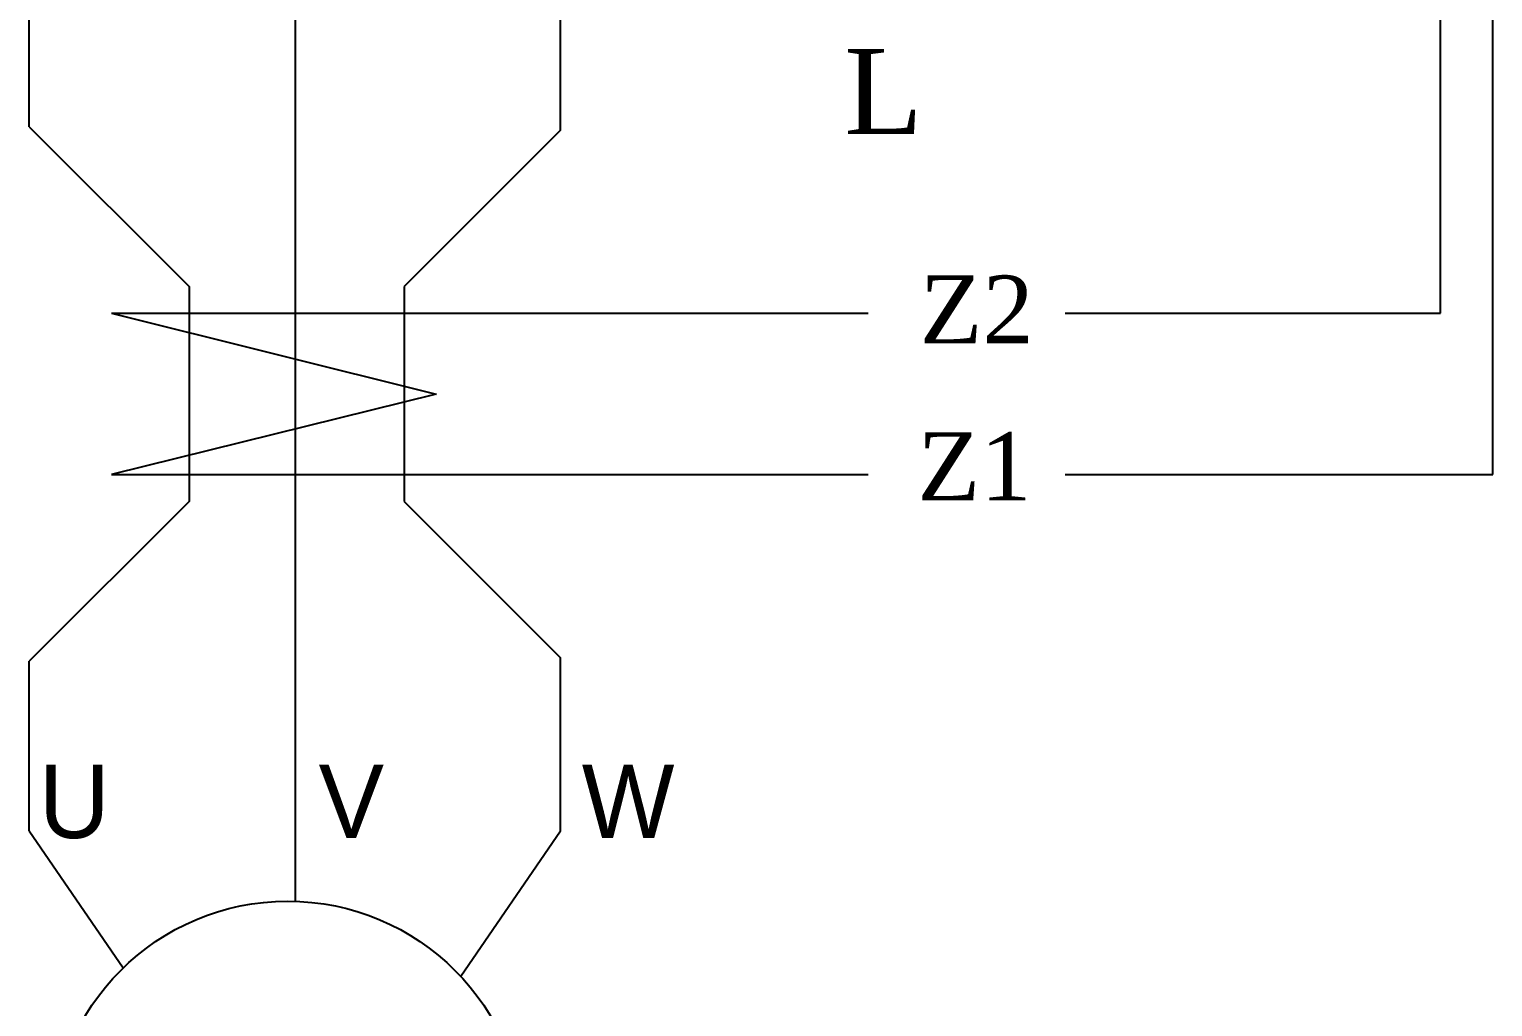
# Model space of a CAD drawing. Header units: millimetres. Extents: x 19 to 859, y 22 to 702.
# Drawn here: x 228.96 to 270.98, y 393.75 to 421.83 of the extents above; entities that cross this region are included whole.
import ezdxf

# ---------------------------------------------------------------- set-up
doc = ezdxf.new("R2010")
doc.units = ezdxf.units.MM
doc.layers.add('4', color=133, linetype='Continuous')
doc.layers.add('ASHADE', color=7, linetype='Continuous')
doc.styles.add('ghs', font='NGULIM.TTF')
doc.styles.add('HCM', font='batang.ttc')

msp = doc.modelspace()

# ---------------------------------------------------------------- linework, layer by layer
at = {"layer": '4', "color": 0, "linetype": 'ByBlock', "lineweight": 25}
for p, q in [((228.96, 419.028), (233.547, 414.445)), ((244.216, 418.933), (239.728, 414.445)), ((233.547, 414.445), (233.547, 408.267)), ((239.728, 414.445), (239.728, 408.267)), ((231.318, 413.673), (240.641, 411.353)), ((240.641, 411.353), (231.324, 409.039)), ((233.547, 408.267), (228.96, 403.679)), ((239.728, 408.267), (244.216, 403.775))]:
    msp.add_line(p, q, dxfattribs=at)
at = {"layer": 'ASHADE', "color": 0, "linetype": 'ByBlock', "lineweight": 25}
for p, q in [((228.96, 419.028), (228.96, 467.157)), ((244.216, 418.933), (244.216, 467.156)), ((231.318, 413.673), (253.046, 413.673)), ((231.324, 409.039), (253.046, 409.039)), ((228.96, 398.802), (228.96, 403.679)), ((244.216, 398.792), (244.216, 403.775))]:
    msp.add_line(p, q, dxfattribs=at)
at = {"layer": 'ASHADE', "color": 0, "linetype": 'ByBlock', "lineweight": 25, "ltscale": 2}
for p, q in [((236.591, 467.146), (236.591, 396.783)), ((228.96, 398.802), (231.656, 394.869)), ((244.216, 398.792), (241.355, 394.619))]:
    msp.add_line(p, q, dxfattribs=at)
at = {"layer": 'ASHADE', "color": 5}
for p, q in [((269.482, 413.673), (269.482, 434.445)), ((270.982, 409.039), (270.982, 434.445)), ((258.703, 413.673), (269.482, 413.673)), ((258.709, 409.039), (270.982, 409.039))]:
    msp.add_line(p, q, dxfattribs=at)
at = {"layer": 'ASHADE', "color": 0, "linetype": 'ByBlock', "lineweight": 25, "ltscale": 2}
msp.add_circle((236.383, 390), 6.786, dxfattribs=at)

# ---------------------------------------------------------------- texts
at = {"layer": 'ASHADE', "color": 0, "linetype": 'ByBlock', "lineweight": 25, "style": 'HCM'}
for s, height, p in [('L', 2.442, (252.364, 418.818)), ('Z2', 1.9534, (254.526, 412.804)), ('Z1', 1.9534, (254.462, 408.302))]:
    msp.add_text(s, height=height, dxfattribs=at).set_placement(p)
at = {"layer": 'ASHADE', "color": 0, "linetype": 'ByBlock', "lineweight": 25, "ltscale": 2, "style": 'ghs'}
for s, p in [('U', (229.234, 398.598)), ('V', (237.266, 398.598)), ('W', (244.824, 398.598))]:
    msp.add_text(s, height=2.109, dxfattribs=at).set_placement(p)

doc.saveas('drawing.dxf')
